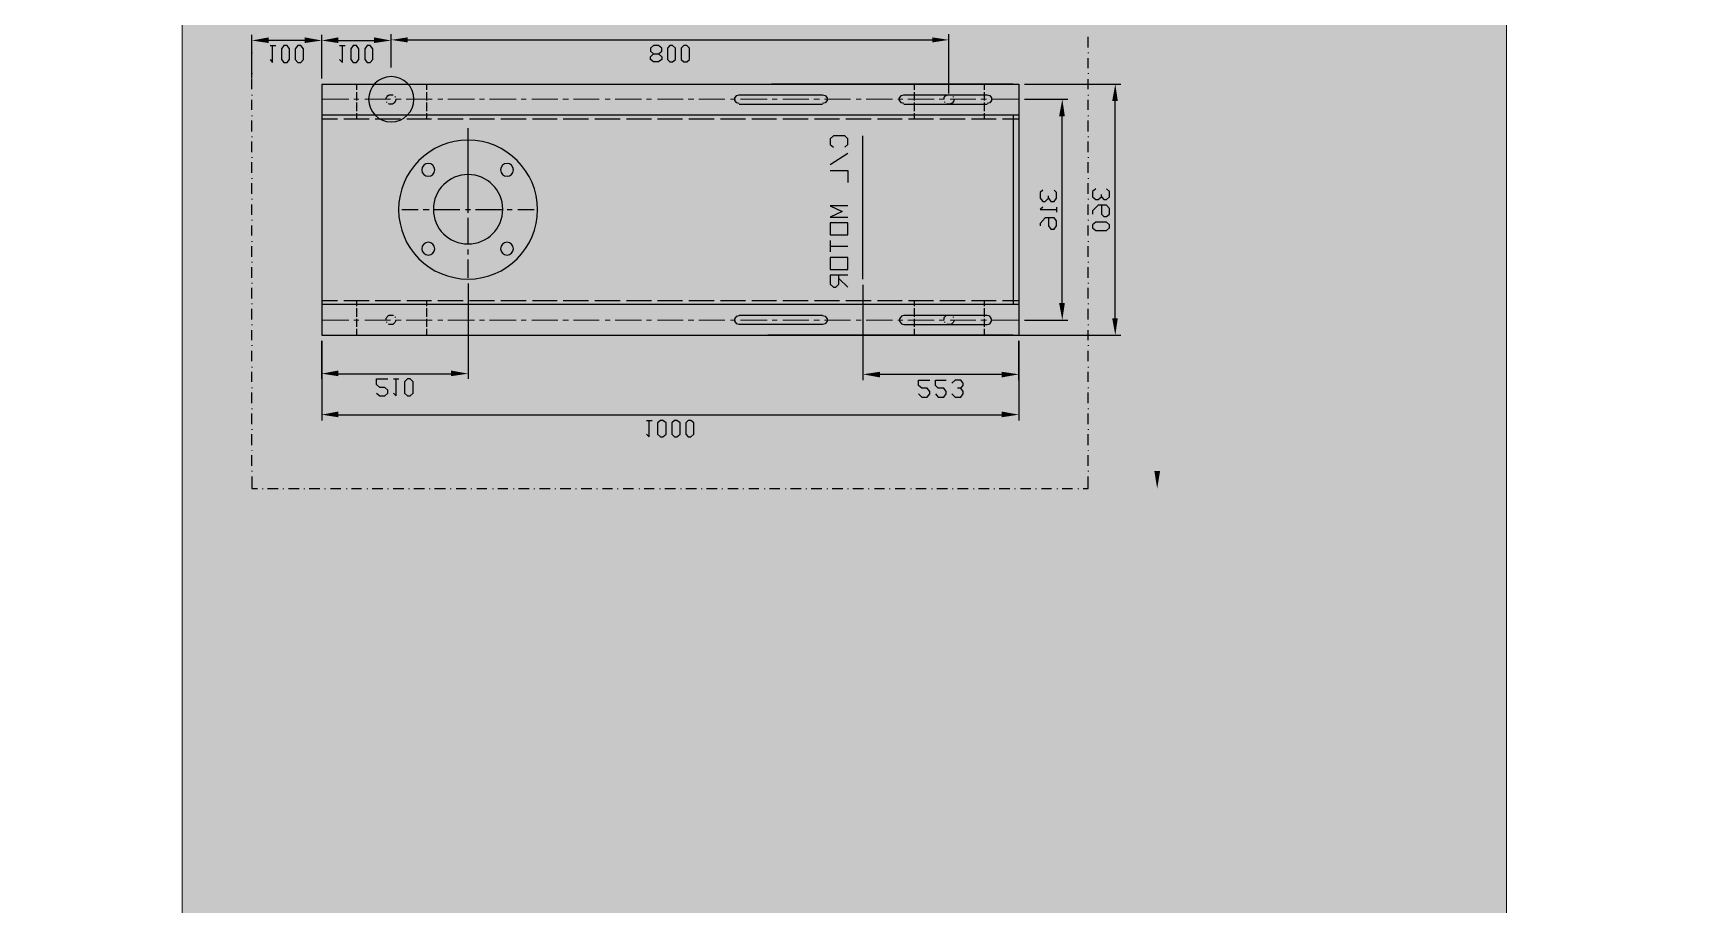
# Model space of a CAD drawing. Header units: millimetres. Extents: x -586673698 to -573385747, y -389867798 to -389752240.
# Drawn here: x -586666092 to -586663710, y -389775828 to -389774578 of the extents above; entities that cross this region are included whole.
import ezdxf

# ---------------------------------------------------------------- set-up
doc = ezdxf.new("R2010")
doc.units = ezdxf.units.MM
doc.header["$LTSCALE"] = 100
for name, color, linetype in [('DT-PL-SHAFT', 230, 'Continuous'), ('PDF2_Geometry', 7, 'Continuous'), ('PDF2_Solid Fills', 7, 'Continuous')]:
    doc.layers.add(name, color=color, linetype=linetype)
doc.styles.add('Arial', font='arial.ttf')
doc.dimstyles.new('V Mts', dxfattribs={"dimtxt": 150, "dimasz": 75, "dimexe": 0.1, "dimexo": 0, "dimgap": 0.01, "dimtad": 1, "dimdec": 0, "dimzin": 3, "dimdsep": 46, "dimtxsty": 'Arial', "dimsah": 1, "dimcen": 0.09375, "dimdle": 0.01, "dimclrd": 8, "dimclre": 8, "dimclrt": 256, "dimadec": 0, "dimazin": 0, "dimtfac": 0.7, "dimtdec": 3, "dimtofl": 0, "dimtmove": 2, "dimatfit": 3, "dimfxl": 0, "dimfrac": 1, "dimtolj": 1, "dimtzin": 0, "dimarcsym": 0})

# ---------------------------------------------------------------- blocks, each defined once
blk = doc.blocks.new('*D701')
at = {"layer": 'Defpoints', "color": 0, "ltscale": 5, "transparency": 16777216}
for p in [(-926682.8, -78450.4), (-926583.8, -78450.4), (-926682.8, -80050.4)]:
    blk.add_point(p, dxfattribs=at)
at = {"layer": 'DT-PL-SHAFT', "color": 8, "lineweight": -2, "ltscale": 5, "transparency": 16777216}
for p, q in [((-926682.8, -78450.4), (-926583.7, -78450.4)), ((-926583.8, -78475.4), (-926583.8, -79131.6)), ((-926583.8, -80025.4), (-926583.8, -79348.2)), ((-926682.8, -80050.4), (-926583.7, -80050.4))]:
    blk.add_line(p, q, dxfattribs=at)
at = {"layer": 'DT-PL-SHAFT', "color": 8, "ltscale": 5, "transparency": 16777216}
for points in [[(-926587.9, -78475.4), (-926579.6, -78475.4), (-926583.8, -78450.4)], [(-926587.9, -80025.4), (-926579.6, -80025.4), (-926583.8, -80050.4)]]:
    blk.add_solid(points, dxfattribs=at)
at = {"layer": 'DT-PL-SHAFT', "ltscale": 5, "transparency": 16777216, "insert": (-926583.8, -79239.9), "char_height": 75, "attachment_point": 5, "rotation": 90, "style": 'Arial'}
blk.add_mtext('\\A1;1600', dxfattribs=at)
blk = doc.blocks.new('FDHHJJ')
at = {"layer": 'PDF2_Geometry', "lineweight": 25}
for points in [[(-927882.8, -78467.6), (-927882.8, -78450.4), (-927874.7, -78450.4)], [(-927867.4, -78450.4), (-927867.4, -78449.5)], [(-927860.2, -78450.4), (-927844.8, -78450.4)], [(-927837.6, -78450.4), (-927837.6, -78449.5)], [(-927830.3, -78450.4), (-927815, -78450.4)], [(-927807.7, -78450.4), (-927807.7, -78449.5)], [(-927800.5, -78450.4), (-927785.1, -78450.4)], [(-927777.9, -78450.4), (-927777.9, -78449.5)], [(-927769.7, -78450.4), (-927755.2, -78450.4)], [(-927747.1, -78450.4), (-927747.1, -78449.5)], [(-927739.8, -78450.4), (-927725.4, -78450.4)], [(-927717.2, -78450.4), (-927717.2, -78449.5)], [(-927710, -78450.4), (-927694.6, -78450.4)], [(-927687.4, -78450.4), (-927687.4, -78449.5)], [(-927680.1, -78450.4), (-927664.7, -78450.4)], [(-927657.5, -78450.4), (-927657.5, -78449.5)], [(-927650.2, -78450.4), (-927634.9, -78450.4)], [(-927627.6, -78450.4), (-927627.6, -78449.5)], [(-927620.4, -78450.4), (-927605, -78450.4)], [(-927597.8, -78450.4), (-927597.8, -78449.5)], [(-927589.6, -78450.4), (-927575.1, -78450.4)], [(-927567.9, -78450.4), (-927567.9, -78449.5)], [(-927559.8, -78450.4), (-927545.3, -78450.4)], [(-927537.1, -78450.4), (-927537.1, -78449.5)], [(-927529.9, -78450.4), (-927515.4, -78450.4)], [(-927507.3, -78450.4), (-927507.3, -78449.5)], [(-927500, -78450.4), (-927484.6, -78450.4)], [(-927477.4, -78450.4), (-927477.4, -78449.5)], [(-927470.2, -78450.4), (-927454.8, -78450.4)], [(-927447.5, -78450.4), (-927447.5, -78449.5)], [(-927440.3, -78450.4), (-927424.9, -78450.4)], [(-927417.7, -78450.4), (-927417.7, -78449.5)], [(-927410.4, -78450.4), (-927395, -78450.4)], [(-927387.8, -78450.4), (-927387.8, -78449.5)], [(-927379.7, -78450.4), (-927365.2, -78450.4)], [(-927357.9, -78450.4), (-927357.9, -78449.5)], [(-927349.8, -78450.4), (-927335.3, -78450.4)], [(-927327.2, -78450.4), (-927327.2, -78449.5)], [(-927319.9, -78450.4), (-927305.5, -78450.4)], [(-927297.3, -78450.4), (-927297.3, -78449.5)], [(-927290.1, -78450.4), (-927274.7, -78450.4)], [(-927267.4, -78450.4), (-927267.4, -78449.5)], [(-927260.2, -78450.4), (-927244.8, -78450.4)], [(-927237.6, -78450.4), (-927237.6, -78449.5)], [(-927230.3, -78450.4), (-927215, -78450.4)], [(-927207.7, -78450.4), (-927207.7, -78449.5)], [(-927199.6, -78450.4), (-927185.1, -78450.4)], [(-927177.8, -78450.4), (-927177.8, -78449.5)], [(-927169.7, -78450.4), (-927155.2, -78450.4)], [(-927147.1, -78450.4), (-927147.1, -78449.5)], [(-927139.8, -78450.4), (-927125.4, -78450.4)], [(-927117.2, -78450.4), (-927117.2, -78449.5)], [(-927110, -78450.4), (-927094.6, -78450.4)], [(-927087.4, -78450.4), (-927087.4, -78449.5)], [(-927080.1, -78450.4), (-927064.7, -78450.4)], [(-927057.5, -78450.4), (-927057.5, -78449.5)], [(-927050.2, -78450.4), (-927034.9, -78450.4)], [(-927027.6, -78450.4), (-927027.6, -78449.5)], [(-927020.4, -78450.4), (-927005, -78450.4)], [(-926997.8, -78450.4), (-926997.8, -78449.5)], [(-926989.6, -78450.4), (-926975.1, -78450.4)], [(-926967.9, -78450.4), (-926967.9, -78449.5)], [(-926959.7, -78450.4), (-926945.3, -78450.4)], [(-926937.1, -78450.4), (-926937.1, -78449.5)], [(-926929.9, -78450.4), (-926915.4, -78450.4)], [(-926907.3, -78450.4), (-926907.3, -78449.5)], [(-926900, -78450.4), (-926884.6, -78450.4)], [(-926877.4, -78450.4), (-926877.4, -78449.5)], [(-926870.2, -78450.4), (-926854.8, -78450.4)], [(-926847.5, -78450.4), (-926847.5, -78449.5)], [(-926840.3, -78450.4), (-926824.9, -78450.4)], [(-926817.7, -78450.4), (-926817.7, -78449.5)], [(-926810.4, -78450.4), (-926795, -78450.4)], [(-926787.8, -78450.4), (-926787.8, -78449.5)], [(-926779.7, -78450.4), (-926765.2, -78450.4)], [(-926757.9, -78450.4), (-926757.9, -78449.5)], [(-926749.8, -78450.4), (-926735.3, -78450.4)], [(-926727.2, -78450.4), (-926727.2, -78449.5)], [(-926719.9, -78450.4), (-926705.4, -78450.4)], [(-926697.3, -78450.4), (-926697.3, -78449.5)], [(-926690.1, -78450.4), (-926682.8, -78450.4), (-926682.8, -78467.6)], [(-927882.8, -78475.7), (-927882.8, -78474.8)], [(-927882.8, -78483), (-927882.8, -78498.3)], [(-926682.8, -78475.7), (-926682.8, -78474.8)], [(-926682.8, -78483), (-926682.8, -78498.3)], [(-927882.8, -78505.6), (-927882.8, -78504.7)], [(-927882.8, -78512.8), (-927882.8, -78528.2)], [(-926682.8, -78505.6), (-926682.8, -78504.7)], [(-926682.8, -78512.8), (-926682.8, -78528.2)], [(-927882.8, -78535.4), (-927882.8, -78534.5)], [(-927882.8, -78542.7), (-927882.8, -78558.1)], [(-927316.3, -78528.2), (-927312.7, -78524.6), (-927312.7, -78548.1)], [(-926682.8, -78535.4), (-926682.8, -78534.5)], [(-926682.8, -78542.7), (-926682.8, -78558.1)], [(-927882.8, -78565.3), (-927882.8, -78564.4)], [(-927782.4, -78607.8), (-927782.4, -78662.1), (-927782.4, -78548.1)], [(-927758.8, -78556.3), (-926806.8, -78556.3)], [(-927316.3, -78548.1), (-927308.2, -78548.1)], [(-926782.4, -78606), (-926782.4, -78662.1), (-926782.4, -78548.1)], [(-926682.8, -78565.3), (-926682.8, -78564.4)], [(-927882.8, -78572.6), (-927882.8, -78587.9)], [(-927703.6, -78587), (-927699.1, -78583.4), (-927691.9, -78583.4), (-927687.4, -78587), (-927687.4, -78591.6), (-927691.9, -78595.2), (-927699.1, -78595.2), (-927703.6, -78599.7), (-927703.6, -78607.8), (-927687.4, -78607.8)], [(-927679.2, -78587), (-927675.6, -78583.4), (-927675.6, -78607.8)], [(-926926.3, -78586.1), (-926921.7, -78581.6), (-926913.6, -78581.6), (-926910, -78586.1), (-926910, -78589.7), (-926913.6, -78594.3), (-926921.7, -78594.3), (-926926.3, -78597.9), (-926926.3, -78606), (-926910, -78606)], [(-926901.8, -78586.1), (-926898.2, -78581.6), (-926890.1, -78581.6), (-926886.4, -78586.1), (-926886.4, -78589.7), (-926890.1, -78594.3), (-926898.2, -78594.3), (-926901.8, -78597.9), (-926901.8, -78606), (-926886.4, -78606)], [(-926878.3, -78586.1), (-926873.8, -78581.6), (-926865.6, -78581.6), (-926862, -78586.1), (-926862, -78589.7), (-926865.6, -78594.3), (-926870.2, -78594.3)], [(-926682.8, -78572.6), (-926682.8, -78587.9)], [(-927882.8, -78595.2), (-927882.8, -78594.3)], [(-927882.8, -78603.3), (-927882.8, -78617.8)], [(-927758.8, -78615.1), (-927596.9, -78615.1)], [(-927679.2, -78607.8), (-927672, -78607.8)], [(-927572.4, -78744.5), (-927572.4, -78607.8)], [(-927005.9, -78742.7), (-927005.9, -78606)], [(-926981.5, -78614.2), (-926806.8, -78614.2)], [(-926865.6, -78594.3), (-926862, -78597.9), (-926862, -78601.5), (-926865.6, -78606), (-926873.8, -78606), (-926878.3, -78601.5)], [(-926682.8, -78595.2), (-926682.8, -78594.3)], [(-926682.8, -78603.3), (-926682.8, -78617.8)], [(-927882.8, -78625), (-927882.8, -78624.1)], [(-927882.8, -78633.2), (-927882.8, -78647.7)], [(-926682.8, -78625), (-926682.8, -78624.1)], [(-926682.8, -78633.2), (-926682.8, -78647.7)], [(-927882.8, -78655.8), (-927882.8, -78654.9)], [(-927882.8, -78663), (-927882.8, -78677.5)], [(-926682.8, -78655.8), (-926682.8, -78654.9)], [(-926682.8, -78663), (-926682.8, -78677.5)], [(-927882.8, -78685.7), (-927882.8, -78684.8)], [(-927782.4, -79030.5), (-927782.4, -78670.3), (-926782.4, -78670.3)], [(-927782.4, -78670.3), (-927572.4, -78670.3)], [(-927732.6, -78679.3), (-927732.6, -78670.3)], [(-927732.6, -78693.8), (-927732.6, -78682.1)], [(-927689.2, -78688.4), (-927689.2, -78689.3)], [(-927675.6, -78692), (-927676.5, -78691.1), (-927676.5, -78690.2), (-927677.4, -78688.4), (-927678.3, -78687.5), (-927679.2, -78686.6), (-927680.1, -78685.7), (-927681, -78685.7), (-927682.8, -78685.7), (-927683.7, -78685.7), (-927685.5, -78685.7), (-927686.4, -78686.6)], [(-927632.1, -78679.3), (-927632.1, -78670.3)], [(-927632.1, -78693.8), (-927632.1, -78682.1)], [(-927063.8, -78698.3), (-927060.2, -78697.4), (-927057.5, -78693.8), (-927057.5, -78690.2), (-927060.2, -78686.6), (-927063.8, -78685.7), (-927183.3, -78685.7), (-927186.9, -78686.6), (-927189.6, -78690.2), (-927189.6, -78693.8), (-927186.9, -78697.4), (-927183.3, -78698.3)], [(-926790.5, -78670.3), (-927142.6, -78670.3)], [(-926947.1, -78698.3), (-926950.7, -78697.4), (-926953.4, -78693.8), (-926953.4, -78690.2), (-926950.7, -78686.6), (-926947.1, -78685.7), (-926827.6, -78685.7), (-926824, -78686.6), (-926821.3, -78690.2), (-926821.3, -78693.8), (-926824, -78697.4), (-926827.6, -78698.3)], [(-926932.6, -78679.3), (-926932.6, -78670.3)], [(-926932.6, -78693.8), (-926932.6, -78682.1)], [(-926888.3, -78688.4), (-926888.3, -78689.3)], [(-926875.6, -78692), (-926875.6, -78691.1), (-926875.6, -78690.2), (-926876.5, -78688.4), (-926877.4, -78687.5), (-926878.3, -78686.6), (-926879.2, -78685.7), (-926881, -78685.7), (-926881.9, -78685.7), (-926883.7, -78685.7), (-926884.6, -78685.7), (-926885.5, -78686.6)], [(-926832.1, -78679.3), (-926832.1, -78670.3)], [(-926832.1, -78693.8), (-926832.1, -78682.1)], [(-926782.4, -79030.5), (-926782.4, -78670.3)], [(-926782.4, -79030.5), (-926782.4, -78670.3)], [(-926782.4, -78670.3), (-926635.8, -78670.3)], [(-926682.8, -78685.7), (-926682.8, -78684.8)], [(-927882.8, -78692.9), (-927882.8, -78708.3)], [(-927732.6, -78709.2), (-927732.6, -78696.5)], [(-927732.6, -78720.1), (-927732.6, -78711.9)], [(-927690.1, -78692.9), (-927690.1, -78694.7), (-927689.2, -78695.6), (-927688.3, -78696.5), (-927687.4, -78697.4), (-927686.4, -78698.3), (-927685.5, -78699.2), (-927683.7, -78699.2), (-927682.8, -78699.2), (-927681, -78699.2), (-927680.1, -78699.2), (-927680.1, -78698.3)], [(-927677.4, -78696.5), (-927676.5, -78695.6)], [(-927632.1, -78709.2), (-927632.1, -78696.5)], [(-927632.1, -78720.1), (-927632.1, -78711.9)], [(-927183.3, -78699.2), (-927063.8, -78699.2)], [(-926947.1, -78699.2), (-926827.6, -78699.2)], [(-926932.6, -78709.2), (-926932.6, -78696.5)], [(-926932.6, -78720.1), (-926932.6, -78711.9)], [(-926889.2, -78692.9), (-926889.2, -78694.7), (-926889.2, -78695.6), (-926888.3, -78696.5), (-926887.3, -78697.4), (-926886.4, -78698.3), (-926884.6, -78699.2), (-926883.7, -78699.2), (-926881.9, -78699.2), (-926881, -78699.2), (-926879.2, -78699.2), (-926879.2, -78698.3)], [(-926876.5, -78696.5), (-926876.5, -78695.6)], [(-926832.1, -78709.2), (-926832.1, -78696.5)], [(-926832.1, -78720.1), (-926832.1, -78711.9)], [(-926774.2, -78692), (-926711.8, -78692)], [(-926682.8, -78692.9), (-926682.8, -78708.3)], [(-926643.9, -78694.7), (-926643.9, -79006)], [(-927882.8, -78715.5), (-927882.8, -78714.6)], [(-927882.8, -78722.8), (-927882.8, -78738.2)], [(-927782.4, -78714.6), (-927772.4, -78714.6)], [(-927782.4, -78720.1), (-927759.8, -78720.1)], [(-927776.9, -78714.6), (-926782.4, -78714.6)], [(-927750.7, -78720.1), (-927714.5, -78720.1)], [(-927705.5, -78720.1), (-927669.3, -78720.1)], [(-927660.2, -78720.1), (-927624.9, -78720.1)], [(-927615.9, -78720.1), (-927579.7, -78720.1)], [(-927570.6, -78720.1), (-927534.4, -78720.1)], [(-927525.4, -78720.1), (-927489.2, -78720.1)], [(-927480.1, -78720.1), (-927444.8, -78720.1)], [(-927435.8, -78720.1), (-927399.6, -78720.1)], [(-927390.5, -78720.1), (-927354.3, -78720.1)], [(-927345.3, -78720.1), (-927309.1, -78720.1)], [(-927300.9, -78720.1), (-927264.7, -78720.1)], [(-927255.7, -78720.1), (-927219.5, -78720.1)], [(-927210.4, -78720.1), (-927174.2, -78720.1)], [(-927165.2, -78720.1), (-927129.9, -78720.1)], [(-927120.8, -78720.1), (-927084.6, -78720.1)], [(-927075.6, -78720.1), (-927039.4, -78720.1)], [(-927030.3, -78720.1), (-926994.1, -78720.1)], [(-926985.1, -78720.1), (-926949.8, -78720.1)], [(-926940.7, -78720.1), (-926904.5, -78720.1)], [(-926895.5, -78720.1), (-926859.3, -78720.1)], [(-926850.2, -78720.1), (-926815, -78720.1)], [(-926805.9, -78720.1), (-926782.4, -78720.1)], [(-926790.5, -78986.1), (-926790.5, -78714.6)], [(-926719.9, -78716.4), (-926719.9, -78984.3)], [(-926682.8, -78715.5), (-926682.8, -78714.6)], [(-926682.8, -78722.8), (-926682.8, -78738.2)], [(-927882.8, -78745.4), (-927882.8, -78744.5)], [(-927882.8, -78752.6), (-927882.8, -78768)], [(-927572.4, -78752.6), (-927572.4, -78778.9)], [(-927027.6, -78756.3), (-927053, -78756.3), (-927053, -78743.6), (-927048.4, -78739.1), (-927044.8, -78739.1), (-927040.3, -78743.6), (-927040.3, -78756.3)], [(-927040.3, -78751.7), (-927027.6, -78739.1)], [(-927005.9, -78750.8), (-927005.9, -78956.3)], [(-926682.8, -78745.4), (-926682.8, -78744.5)], [(-926682.8, -78752.6), (-926682.8, -78768)], [(-927882.8, -78775.3), (-927882.8, -78774.4)], [(-927882.8, -78782.5), (-927882.8, -78797.9)], [(-926682.8, -78775.3), (-926682.8, -78774.4)], [(-926682.8, -78782.5), (-926682.8, -78797.9)], [(-927882.8, -78805.1), (-927882.8, -78804.2)], [(-927572.4, -78786.1), (-927572.4, -78793.4)], [(-927572.4, -78801.5), (-927572.4, -78838.6)], [(-927053, -78806), (-927053, -78789.7)], [(-927053, -78797.9), (-927027.6, -78797.9)], [(-926682.8, -78805.1), (-926682.8, -78804.2)], [(-927882.8, -78813.3), (-927882.8, -78827.8)], [(-926739.8, -78838.6), (-926739.8, -78826.9), (-926736.2, -78822.3), (-926731.7, -78822.3), (-926728.1, -78826.9), (-926728.1, -78834.1), (-926731.7, -78838.6), (-926744.4, -78838.6), (-926751.6, -78830.5), (-926751.6, -78826.9)], [(-926682.8, -78813.3), (-926682.8, -78827.8)], [(-927882.8, -78835.9), (-927882.8, -78835)], [(-927882.8, -78843.1), (-927882.8, -78857.6)], [(-927667.4, -78850.4), (-927643.9, -78850.4)], [(-927636.7, -78850.4), (-927628.5, -78850.4)], [(-927621.3, -78850.4), (-927584.2, -78850.4)], [(-927576, -78850.4), (-927568.8, -78850.4)], [(-927572.4, -78845.9), (-927572.4, -78854)], [(-927572.4, -78851.3), (-927572.4, -78967.1)], [(-927561.6, -78850.4), (-927523.6, -78850.4)], [(-927516.3, -78850.4), (-927509.1, -78850.4)], [(-927500.9, -78850.4), (-927477.4, -78850.4)], [(-927027.6, -78855.8), (-927053, -78855.8), (-927035.8, -78847.7), (-927053, -78839.5), (-927027.6, -78839.5)], [(-926748, -78854), (-926751.6, -78850.4), (-926728.1, -78850.4)], [(-926728.1, -78854), (-926728.1, -78846.8)], [(-926682.8, -78835.9), (-926682.8, -78835)], [(-926682.8, -78843.1), (-926682.8, -78857.6)], [(-926663.8, -78856.7), (-926663.8, -78844), (-926660.2, -78840.4), (-926656.6, -78840.4), (-926652.1, -78844), (-926652.1, -78852.2), (-926656.6, -78856.7), (-926668.3, -78856.7), (-926676.5, -78848.6), (-926676.5, -78844)], [(-927882.8, -78865.8), (-927882.8, -78864.9)], [(-927882.8, -78873), (-927882.8, -78888.4)], [(-927572.4, -78861.2), (-927572.4, -78898.3)], [(-926748, -78878.4), (-926751.6, -78874.8), (-926751.6, -78866.7), (-926748, -78862.1), (-926744.4, -78862.1), (-926739.8, -78866.7), (-926739.8, -78870.3)], [(-926739.8, -78866.7), (-926736.2, -78862.1), (-926731.7, -78862.1), (-926728.1, -78866.7), (-926728.1, -78874.8), (-926731.7, -78878.4)], [(-926682.8, -78865.8), (-926682.8, -78864.9)], [(-926682.8, -78873), (-926682.8, -78888.4)], [(-926672, -78880.2), (-926676.5, -78876.6), (-926676.5, -78868.5), (-926672, -78864.9), (-926668.3, -78864.9), (-926663.8, -78868.5), (-926663.8, -78872.1)], [(-926663.8, -78868.5), (-926660.2, -78864.9), (-926656.6, -78864.9), (-926652.1, -78868.5), (-926652.1, -78876.6), (-926656.6, -78880.2)], [(-927882.8, -78895.6), (-927882.8, -78894.7)], [(-927882.8, -78902.9), (-927882.8, -78918.3)], [(-927053, -78906.5), (-927027.6, -78906.5), (-927027.6, -78889.3)], [(-926682.8, -78895.6), (-926682.8, -78894.7)], [(-926682.8, -78902.9), (-926682.8, -78918.3)], [(-927882.8, -78925.5), (-927882.8, -78924.6)], [(-927572.4, -78906.5), (-927572.4, -78913.7)], [(-927572.4, -78921), (-927572.4, -78947.2)], [(-927027.6, -78930.9), (-927053, -78914.6)], [(-926682.8, -78925.5), (-926682.8, -78924.6)], [(-927882.8, -78932.7), (-927882.8, -78948.1)], [(-927032.1, -78940), (-927027.6, -78943.6), (-927027.6, -78951.7), (-927032.1, -78956.3), (-927048.4, -78956.3), (-927053, -78951.7), (-927053, -78943.6), (-927048.4, -78940)], [(-926682.8, -78932.7), (-926682.8, -78948.1)], [(-927882.8, -78955.4), (-927882.8, -78954.5)], [(-927882.8, -78962.6), (-927882.8, -78978)], [(-926682.8, -78955.4), (-926682.8, -78954.5)], [(-926682.8, -78962.6), (-926682.8, -78978)], [(-927882.8, -78985.2), (-927882.8, -78984.3)], [(-927882.8, -78993.4), (-927882.8, -79007.8)], [(-927782.4, -78980.7), (-927759.8, -78980.7)], [(-927782.4, -78986.1), (-926782.4, -78986.1)], [(-927750.7, -78980.7), (-927714.5, -78980.7)], [(-927732.6, -78988.8), (-927732.6, -78980.7)], [(-927732.6, -79004.2), (-927732.6, -78991.6)], [(-927705.5, -78980.7), (-927669.3, -78980.7)], [(-927660.2, -78980.7), (-927624.9, -78980.7)], [(-927632.1, -78988.8), (-927632.1, -78980.7)], [(-927632.1, -79004.2), (-927632.1, -78991.6)], [(-927615.9, -78980.7), (-927579.7, -78980.7)], [(-927570.6, -78980.7), (-927534.4, -78980.7)], [(-927525.4, -78980.7), (-927489.2, -78980.7)], [(-927480.1, -78980.7), (-927444.8, -78980.7)], [(-927435.8, -78980.7), (-927399.6, -78980.7)], [(-927390.5, -78980.7), (-927354.3, -78980.7)], [(-927345.3, -78980.7), (-927309.1, -78980.7)], [(-927300.9, -78980.7), (-927264.7, -78980.7)], [(-927255.7, -78980.7), (-927219.5, -78980.7)], [(-927210.4, -78980.7), (-927174.2, -78980.7)], [(-927165.2, -78980.7), (-927129.9, -78980.7)], [(-927120.8, -78980.7), (-927084.6, -78980.7)], [(-927075.6, -78980.7), (-927039.4, -78980.7)], [(-927030.3, -78980.7), (-926994.1, -78980.7)], [(-926985.1, -78980.7), (-926949.8, -78980.7)], [(-926940.7, -78980.7), (-926904.5, -78980.7)], [(-926932.6, -78988.8), (-926932.6, -78980.7)], [(-926932.6, -79004.2), (-926932.6, -78991.6)], [(-926895.5, -78980.7), (-926859.3, -78980.7)], [(-926850.2, -78980.7), (-926815, -78980.7)], [(-926832.1, -78988.8), (-926832.1, -78980.7)], [(-926832.1, -79004.2), (-926832.1, -78991.6)], [(-926805.9, -78980.7), (-926782.4, -78980.7)], [(-926682.8, -78985.2), (-926682.8, -78984.3)], [(-926682.8, -78993.4), (-926682.8, -79007.8)], [(-927882.8, -79015.1), (-927882.8, -79014.2)], [(-927732.6, -79018.7), (-927732.6, -79006.9)], [(-927732.6, -79030.5), (-927732.6, -79022.3)], [(-927690.1, -79008.8), (-927690.1, -79010.6), (-927689.2, -79011.5), (-927688.3, -79012.4), (-927687.4, -79014.2), (-927686.4, -79014.2), (-927685.5, -79015.1), (-927683.7, -79015.1), (-927682.8, -79015.1), (-927681, -79015.1), (-927680.1, -79015.1)], [(-927689.2, -79004.2), (-927689.2, -79005.1)], [(-927675.6, -79008.8), (-927676.5, -79006.9), (-927676.5, -79006), (-927677.4, -79005.1), (-927678.3, -79003.3), (-927679.2, -79002.4), (-927680.1, -79002.4), (-927681, -79001.5), (-927682.8, -79001.5), (-927683.7, -79001.5), (-927685.5, -79001.5), (-927686.4, -79002.4)], [(-927677.4, -79012.4), (-927676.5, -79011.5)], [(-927632.1, -79018.7), (-927632.1, -79006.9)], [(-927632.1, -79030.5), (-927632.1, -79022.3)], [(-927183.3, -79002.4), (-927186.9, -79003.3), (-927189.6, -79006.9), (-927189.6, -79010.6), (-927186.9, -79014.2), (-927183.3, -79015.1), (-927063.8, -79015.1), (-927060.2, -79014.2), (-927057.5, -79010.6), (-927057.5, -79006.9), (-927060.2, -79003.3), (-927063.8, -79002.4)], [(-927183.3, -79001.5), (-927063.8, -79001.5)], [(-926947.1, -79002.4), (-926950.7, -79003.3), (-926953.4, -79006.9), (-926953.4, -79010.6), (-926950.7, -79014.2), (-926947.1, -79015.1)], [(-926947.1, -79001.5), (-926827.6, -79001.5)], [(-926947.1, -79015.1), (-926827.6, -79015.1)], [(-926932.6, -79018.7), (-926932.6, -79006.9)], [(-926932.6, -79030.5), (-926932.6, -79022.3)], [(-926927.2, -79001.5), (-926827.6, -79001.5)], [(-926927.2, -79015.1), (-926827.6, -79015.1), (-926824, -79014.2), (-926821.3, -79010.6), (-926821.3, -79006.9), (-926824, -79003.3), (-926827.6, -79002.4)], [(-926889.2, -79008.8), (-926889.2, -79010.6), (-926889.2, -79011.5), (-926888.3, -79012.4), (-926887.3, -79014.2), (-926886.4, -79014.2), (-926884.6, -79015.1), (-926883.7, -79015.1), (-926881.9, -79015.1), (-926881, -79015.1), (-926879.2, -79015.1)], [(-926888.3, -79004.2), (-926888.3, -79005.1)], [(-926875.6, -79008.8), (-926875.6, -79006.9), (-926875.6, -79006), (-926876.5, -79005.1), (-926877.4, -79003.3), (-926878.3, -79002.4), (-926879.2, -79002.4), (-926881, -79001.5), (-926881.9, -79001.5), (-926883.7, -79001.5), (-926884.6, -79001.5), (-926885.5, -79002.4)], [(-926882.8, -79016.9), (-926882.8, -79102)], [(-926876.5, -79012.4), (-926876.5, -79011.5)], [(-926832.1, -79018.7), (-926832.1, -79006.9)], [(-926832.1, -79030.5), (-926832.1, -79022.3)], [(-926774.2, -79008.8), (-926711.8, -79008.8)], [(-926682.8, -79015.1), (-926682.8, -79014.2)], [(-927882.8, -79023.2), (-927882.8, -79037.7)], [(-927882.8, -79038.6), (-927882.8, -79101.1)], [(-927882.8, -79045.9), (-927882.8, -79045)], [(-927782.4, -79030.5), (-926782.4, -79030.5)], [(-927782.4, -79038.6), (-927782.4, -79101.1)], [(-927782.4, -79038.6), (-927782.4, -79101.1)], [(-926790.5, -79030.5), (-927137.1, -79030.5)], [(-926774.2, -79030.5), (-926635.8, -79030.5)], [(-926682.8, -79023.2), (-926682.8, -79037.7)], [(-926682.8, -79045.9), (-926682.8, -79045)], [(-927882.8, -79053.1), (-927882.8, -79067.6)], [(-927856.6, -79065.8), (-927853, -79061.2), (-927853, -79085.7)], [(-927757, -79065.8), (-927752.5, -79061.2), (-927752.5, -79085.7)], [(-927682.8, -79054), (-927682.8, -79101.1)], [(-927682.8, -79062.1), (-927682.8, -79102)], [(-927306.4, -79085.7), (-927310.9, -79082.1), (-927310.9, -79077.5), (-927306.4, -79073.9), (-927299.1, -79073.9), (-927294.6, -79069.4), (-927294.6, -79065.8), (-927299.1, -79062.1), (-927306.4, -79062.1), (-927310.9, -79065.8), (-927310.9, -79069.4), (-927306.4, -79073.9)], [(-926682.8, -79053.1), (-926682.8, -79067.6)], [(-927882.8, -79075.7), (-927882.8, -79074.8)], [(-927882.8, -79083), (-927882.8, -79098.3)], [(-927806.8, -79092.9), (-927858.4, -79092.9)], [(-927856.6, -79085.7), (-927848.4, -79085.7)], [(-927758.8, -79092.9), (-927707.3, -79092.9)], [(-927757, -79085.7), (-927748.9, -79085.7)], [(-927659.3, -79093.8), (-926906.4, -79093.8)], [(-927299.1, -79073.9), (-927294.6, -79077.5), (-927294.6, -79082.1), (-927299.1, -79085.7), (-927306.4, -79085.7)], [(-926682.8, -79075.7), (-926682.8, -79074.8)], [(-926682.8, -79083), (-926682.8, -79098.3)]]:
    blk.add_lwpolyline(points, dxfattribs=at)
for points in [[(-927296.4, -78548.1), (-927300.9, -78544.5), (-927300.9, -78528.2), (-927296.4, -78524.6), (-927292.8, -78524.6), (-927288.3, -78528.2), (-927288.3, -78544.5), (-927292.8, -78548.1)], [(-927276.5, -78548.1), (-927280.1, -78544.5), (-927280.1, -78528.2), (-927276.5, -78524.6), (-927272.9, -78524.6), (-927268.3, -78528.2), (-927268.3, -78544.5), (-927272.9, -78548.1)], [(-927256.6, -78548.1), (-927260.2, -78544.5), (-927260.2, -78528.2), (-927256.6, -78524.6), (-927253, -78524.6), (-927248.4, -78528.2), (-927248.4, -78544.5), (-927253, -78548.1)], [(-927659.3, -78607.8), (-927663.8, -78603.3), (-927663.8, -78587), (-927659.3, -78583.4), (-927655.7, -78583.4), (-927651.2, -78587), (-927651.2, -78603.3), (-927655.7, -78607.8)], [(-927027.6, -78781.6), (-927053, -78781.6), (-927053, -78764.4), (-927027.6, -78764.4)], [(-927027.6, -78831.4), (-927053, -78831.4), (-927053, -78814.2), (-927027.6, -78814.2)], [(-926652.1, -78828.7), (-926656.6, -78832.3), (-926672, -78832.3), (-926676.5, -78828.7), (-926676.5, -78824.1), (-926672, -78820.5), (-926656.6, -78820.5), (-926652.1, -78824.1)], [(-927836.7, -79085.7), (-927840.3, -79081.1), (-927840.3, -79065.8), (-927836.7, -79061.2), (-927832.1, -79061.2), (-927828.5, -79065.8), (-927828.5, -79081.1), (-927832.1, -79085.7)], [(-927816.8, -79085.7), (-927820.4, -79081.1), (-927820.4, -79065.8), (-927816.8, -79061.2), (-927812.2, -79061.2), (-927808.6, -79065.8), (-927808.6, -79081.1), (-927812.2, -79085.7)], [(-927737.1, -79085.7), (-927740.7, -79081.1), (-927740.7, -79065.8), (-927737.1, -79061.2), (-927732.6, -79061.2), (-927729, -79065.8), (-927729, -79081.1), (-927732.6, -79085.7)], [(-927717.2, -79085.7), (-927720.8, -79081.1), (-927720.8, -79065.8), (-927717.2, -79061.2), (-927712.7, -79061.2), (-927709.1, -79065.8), (-927709.1, -79081.1), (-927712.7, -79085.7)], [(-927282.8, -79085.7), (-927286.4, -79082.1), (-927286.4, -79065.8), (-927282.8, -79062.1), (-927279.2, -79062.1), (-927274.7, -79065.8), (-927274.7, -79082.1), (-927279.2, -79085.7)], [(-927262.9, -79085.7), (-927266.5, -79082.1), (-927266.5, -79065.8), (-927262.9, -79062.1), (-927258.4, -79062.1), (-927254.8, -79065.8), (-927254.8, -79082.1), (-927258.4, -79085.7)]]:
    blk.add_lwpolyline(points, close=True, dxfattribs=at)
at = {"layer": 'PDF2_Geometry', "lineweight": 9}
for points in [[(-927782.4, -78692), (-927743.5, -78692)], [(-927736.2, -78692), (-927729, -78692)], [(-927720.8, -78692), (-927683.7, -78692)], [(-927676.5, -78692), (-927668.3, -78692)], [(-927661.1, -78692), (-927624, -78692)], [(-927615.9, -78692), (-927608.6, -78692)], [(-927601.4, -78692), (-927563.4, -78692)], [(-927556.1, -78692), (-927548.9, -78692)], [(-927541.7, -78692), (-927503.6, -78692)], [(-927496.4, -78692), (-927489.2, -78692)], [(-927481, -78692), (-927443.9, -78692)], [(-927436.7, -78692), (-927428.5, -78692)], [(-927421.3, -78692), (-927384.2, -78692)], [(-927376, -78692), (-927368.8, -78692)], [(-927361.6, -78692), (-927323.6, -78692)], [(-927316.3, -78692), (-927309.1, -78692)], [(-927300.9, -78692), (-927263.8, -78692)], [(-927256.6, -78692), (-927248.4, -78692)], [(-927241.2, -78692), (-927204.1, -78692)], [(-927195.9, -78692), (-927188.7, -78692)], [(-927181.5, -78692), (-927143.5, -78692)], [(-927136.2, -78692), (-927129, -78692)], [(-927120.8, -78692), (-927083.7, -78692)], [(-927076.5, -78692), (-927068.3, -78692)], [(-927061.1, -78692), (-927024, -78692)], [(-927015.9, -78692), (-927008.6, -78692)], [(-927001.4, -78692), (-926963.4, -78692)], [(-926956.1, -78692), (-926948.9, -78692)], [(-926941.6, -78692), (-926903.6, -78692)], [(-926896.4, -78692), (-926889.2, -78692)], [(-926881, -78692), (-926843.9, -78692)], [(-926836.7, -78692), (-926828.5, -78692)], [(-926821.3, -78692), (-926782.4, -78692)], [(-927782.4, -79008.8), (-927743.5, -79008.8)], [(-927736.2, -79008.8), (-927729, -79008.8)], [(-927720.8, -79008.8), (-927683.7, -79008.8)], [(-927676.5, -79008.8), (-927668.3, -79008.8)], [(-927661.1, -79008.8), (-927624, -79008.8)], [(-927615.9, -79008.8), (-927608.6, -79008.8)], [(-927601.4, -79008.8), (-927563.4, -79008.8)], [(-927556.1, -79008.8), (-927548.9, -79008.8)], [(-927541.7, -79008.8), (-927503.6, -79008.8)], [(-927496.4, -79008.8), (-927489.2, -79008.8)], [(-927481, -79008.8), (-927443.9, -79008.8)], [(-927436.7, -79008.8), (-927428.5, -79008.8)], [(-927421.3, -79008.8), (-927384.2, -79008.8)], [(-927376, -79008.8), (-927368.8, -79008.8)], [(-927361.6, -79008.8), (-927323.6, -79008.8)], [(-927316.3, -79008.8), (-927309.1, -79008.8)], [(-927300.9, -79008.8), (-927263.8, -79008.8)], [(-927256.6, -79008.8), (-927248.4, -79008.8)], [(-927241.2, -79008.8), (-927204.1, -79008.8)], [(-927195.9, -79008.8), (-927188.7, -79008.8)], [(-927181.5, -79008.8), (-927143.5, -79008.8)], [(-927136.2, -79008.8), (-927129, -79008.8)], [(-927120.8, -79008.8), (-927083.7, -79008.8)], [(-927076.5, -79008.8), (-927068.3, -79008.8)], [(-927061.1, -79008.8), (-927024, -79008.8)], [(-927015.9, -79008.8), (-927008.6, -79008.8)], [(-927001.4, -79008.8), (-926963.4, -79008.8)], [(-926956.1, -79008.8), (-926948.9, -79008.8)], [(-926941.6, -79008.8), (-926903.6, -79008.8)], [(-926896.4, -79008.8), (-926889.2, -79008.8)], [(-926881, -79008.8), (-926843.9, -79008.8)], [(-926836.7, -79008.8), (-926828.5, -79008.8)], [(-926821.3, -79008.8), (-926782.4, -79008.8)]]:
    blk.add_lwpolyline(points, dxfattribs=at)
at = {"layer": 'PDF2_Geometry', "lineweight": 25}
for centre, radius in [((-927572.5, -78850.4), 99.6), ((-927629.6, -78794.3), 9.23), ((-927572.4, -78850.9), 49.8), ((-927516.5, -78794.3), 9.23), ((-927629.6, -78907.4), 9.23), ((-927516.5, -78907.4), 9.23), ((-927682.7, -79008.6), 32.5)]:
    blk.add_circle(centre, radius, dxfattribs=at)
at = {"layer": 'PDF2_Solid Fills', "transparency": 33554559}
for points in [[(-927758.8, -78552.6), (-927758.8, -78560.8), (-927782.4, -78556.3)], [(-926806.8, -78552.6), (-926806.8, -78560.8), (-926782.4, -78556.3)], [(-927758.8, -78611.5), (-927758.8, -78619.6), (-927782.4, -78615.1)], [(-927596.9, -78611.5), (-927596.9, -78619.6), (-927572.4, -78615.1)], [(-926981.5, -78609.7), (-926981.5, -78617.8), (-927005.9, -78614.2)], [(-926806.8, -78609.7), (-926806.8, -78617.8), (-926782.4, -78614.2)], [(-926648.4, -78694.7), (-926640.3, -78694.7), (-926643.9, -78670.3)], [(-926724.5, -78716.4), (-926716.3, -78716.4), (-926719.9, -78692)], [(-926724.5, -78984.3), (-926716.3, -78984.3), (-926719.9, -79008.8)], [(-926648.4, -79006), (-926640.3, -79006), (-926643.9, -79030.5)], [(-927858.4, -79089.3), (-927858.4, -79097.4), (-927882.8, -79092.9)], [(-927806.8, -79089.3), (-927806.8, -79097.4), (-927782.4, -79092.9)], [(-927758.8, -79089.3), (-927758.8, -79097.4), (-927782.4, -79092.9)], [(-927707.3, -79089.3), (-927707.3, -79097.4), (-927682.8, -79092.9)], [(-927659.3, -79090.2), (-927659.3, -79097.4), (-927682.8, -79093.8)], [(-926906.4, -79090.2), (-926906.4, -79097.4), (-926882.8, -79093.8)]]:
    blk.add_solid(points, dxfattribs=at)
at = {"layer": 'DT-PL-SHAFT', "color": 1, "ltscale": 5}
dim = blk.add_linear_dim(base=(-926583.8, -78450.4), p1=(-926682.8, -80050.4), p2=(-926682.8, -78450.4), angle=90, dimstyle='V Mts', override={"dimtxt": 75, "dimasz": 25}, dxfattribs=at)
dim.commit()
dim.dimension.update_dxf_attribs({"geometry": '*D701', "text_midpoint": (-926583.8, -79239.9), "dimtype": 129})

msp = doc.modelspace()

# ---------------------------------------------------------------- hatches: boundary and pattern name
at = {"layer": 'DT-PL-SHAFT', "lineweight": 13, "ltscale": 5}
h = msp.add_hatch(dxfattribs=at)
h.set_pattern_fill('AR-CONC', color=8, scale=50)
h.set_pattern_definition([(50, (-585601457.7, -389666391.28), (358.63009, -31.37607), [37.5, -412.5]), (355, (-585601457.7, -389666391.28), (-69.37567, 376.09607), [30, -330]), (100.451444, (-585601427.82, -389666393.9), (289.25442, 344.72), [31.8701, -350.57106]), (46.1842, (-585601457.7, -389666291.3), (533.62067, -82.75964), [56.25, -618.75]), (96.635635, (-585601413.24, -389666298.2), (467.33097, 487.0593), [47.80517, -525.85688]), (351.184164, (-585601457.7, -389666291.3), (467.33097, 487.0593), [45, -495]), (21, (-585601407.7, -389666316.28), (298.45353, -201.309445), [37.5, -412.5]), (326, (-585601407.7, -389666316.28), (121.65767, 362.57502), [30, -330]), (71.451445, (-585601382.84, -389666333.05), (420.11119, 161.26558), [31.8701, -350.57106]), (37.5, (-585601457.71, -389666391.28), (6.079928, 166.446927), [0, -326, 0, -335, 0, -331.25]), (7.5, (-585601457.71, -389666391.28), (131.53477, 197.205856), [0, -191, 0, -318.5, 0, -126.25]), (327.5, (-585601569.21, -389666391.28), (266.911218, -11.277436), [0, -125, 0, -390, 0, -517.5]), (317.5, (-585601619.2, -389666391.28), (291.593085, 50.05249), [0, -162.5, 0, -259, 0, -367.5])])
h.paths.add_polyline_path([(-586663978.6, -389775080.3), (-586665878.6, -389775080.3), (-586665878.6, -389773831.1), (-586666298.3, -389773831.1), (-586666298.3, -389772831.1), (-586664978.6, -389772831.1), (-586664978.6, -389769137.5), (-586663978.6, -389769137.5)])
h.paths.add_polyline_path([(-586666298.3, -389773831.1), (-586667978.5, -389773831.1), (-586667978.5, -389770181), (-586667728.5, -389770181), (-586667728.5, -389769831), (-586667978.5, -389769831), (-586667978.5, -389769137.5), (-586666778.5, -389769137.5), (-586666778.5, -389772831.1), (-586666298.3, -389772831.1)])
h.paths.add_polyline_path([(-586663978.6, -389777781.1), (-586665878.6, -389777781.1), (-586665878.6, -389775080.3), (-586663978.6, -389775080.3)])
h.paths.add_polyline_path([(-586664755.6, -389771786.6), (-586664214.4, -389771786.6), (-586664214.4, -389772095.7), (-586664755.6, -389772095.7)], flags=24)
h.paths.add_polyline_path([(-586667655.4, -389771691.1), (-586667114.3, -389771691.1), (-586667114.3, -389772000.3), (-586667655.4, -389772000.3)], flags=24)
h.paths.add_polyline_path([(-586668208.1, -389776188.6), (-586665701.5, -389776188.6), (-586665701.5, -389776520.2), (-586668208.1, -389776520.2)], flags=9)

# ---------------------------------------------------------------- linework, layer by layer
at = {"layer": 'DT-PL-SHAFT', "color": 1, "lineweight": 13, "ltscale": 5}
for points, elevation in [([(-586663978.6, -389777781.1), (-586663978.6, -389765480.6)], -296.3), ([(-586665878.6, -389777781.1), (-586665878.6, -389773831.1)], -299.2)]:
    msp.add_lwpolyline(points, dxfattribs=dict(at, elevation=elevation))

# ---------------------------------------------------------------- block references
at = {"layer": 'DT-PL-SHAFT', "color": 1, "lineweight": 13, "xscale": -1, "rotation": 180}
msp.add_blockref('FDHHJJ', (-585737895.8, -389853681.5, -305.5), dxfattribs=at)

doc.saveas('drawing.dxf')
